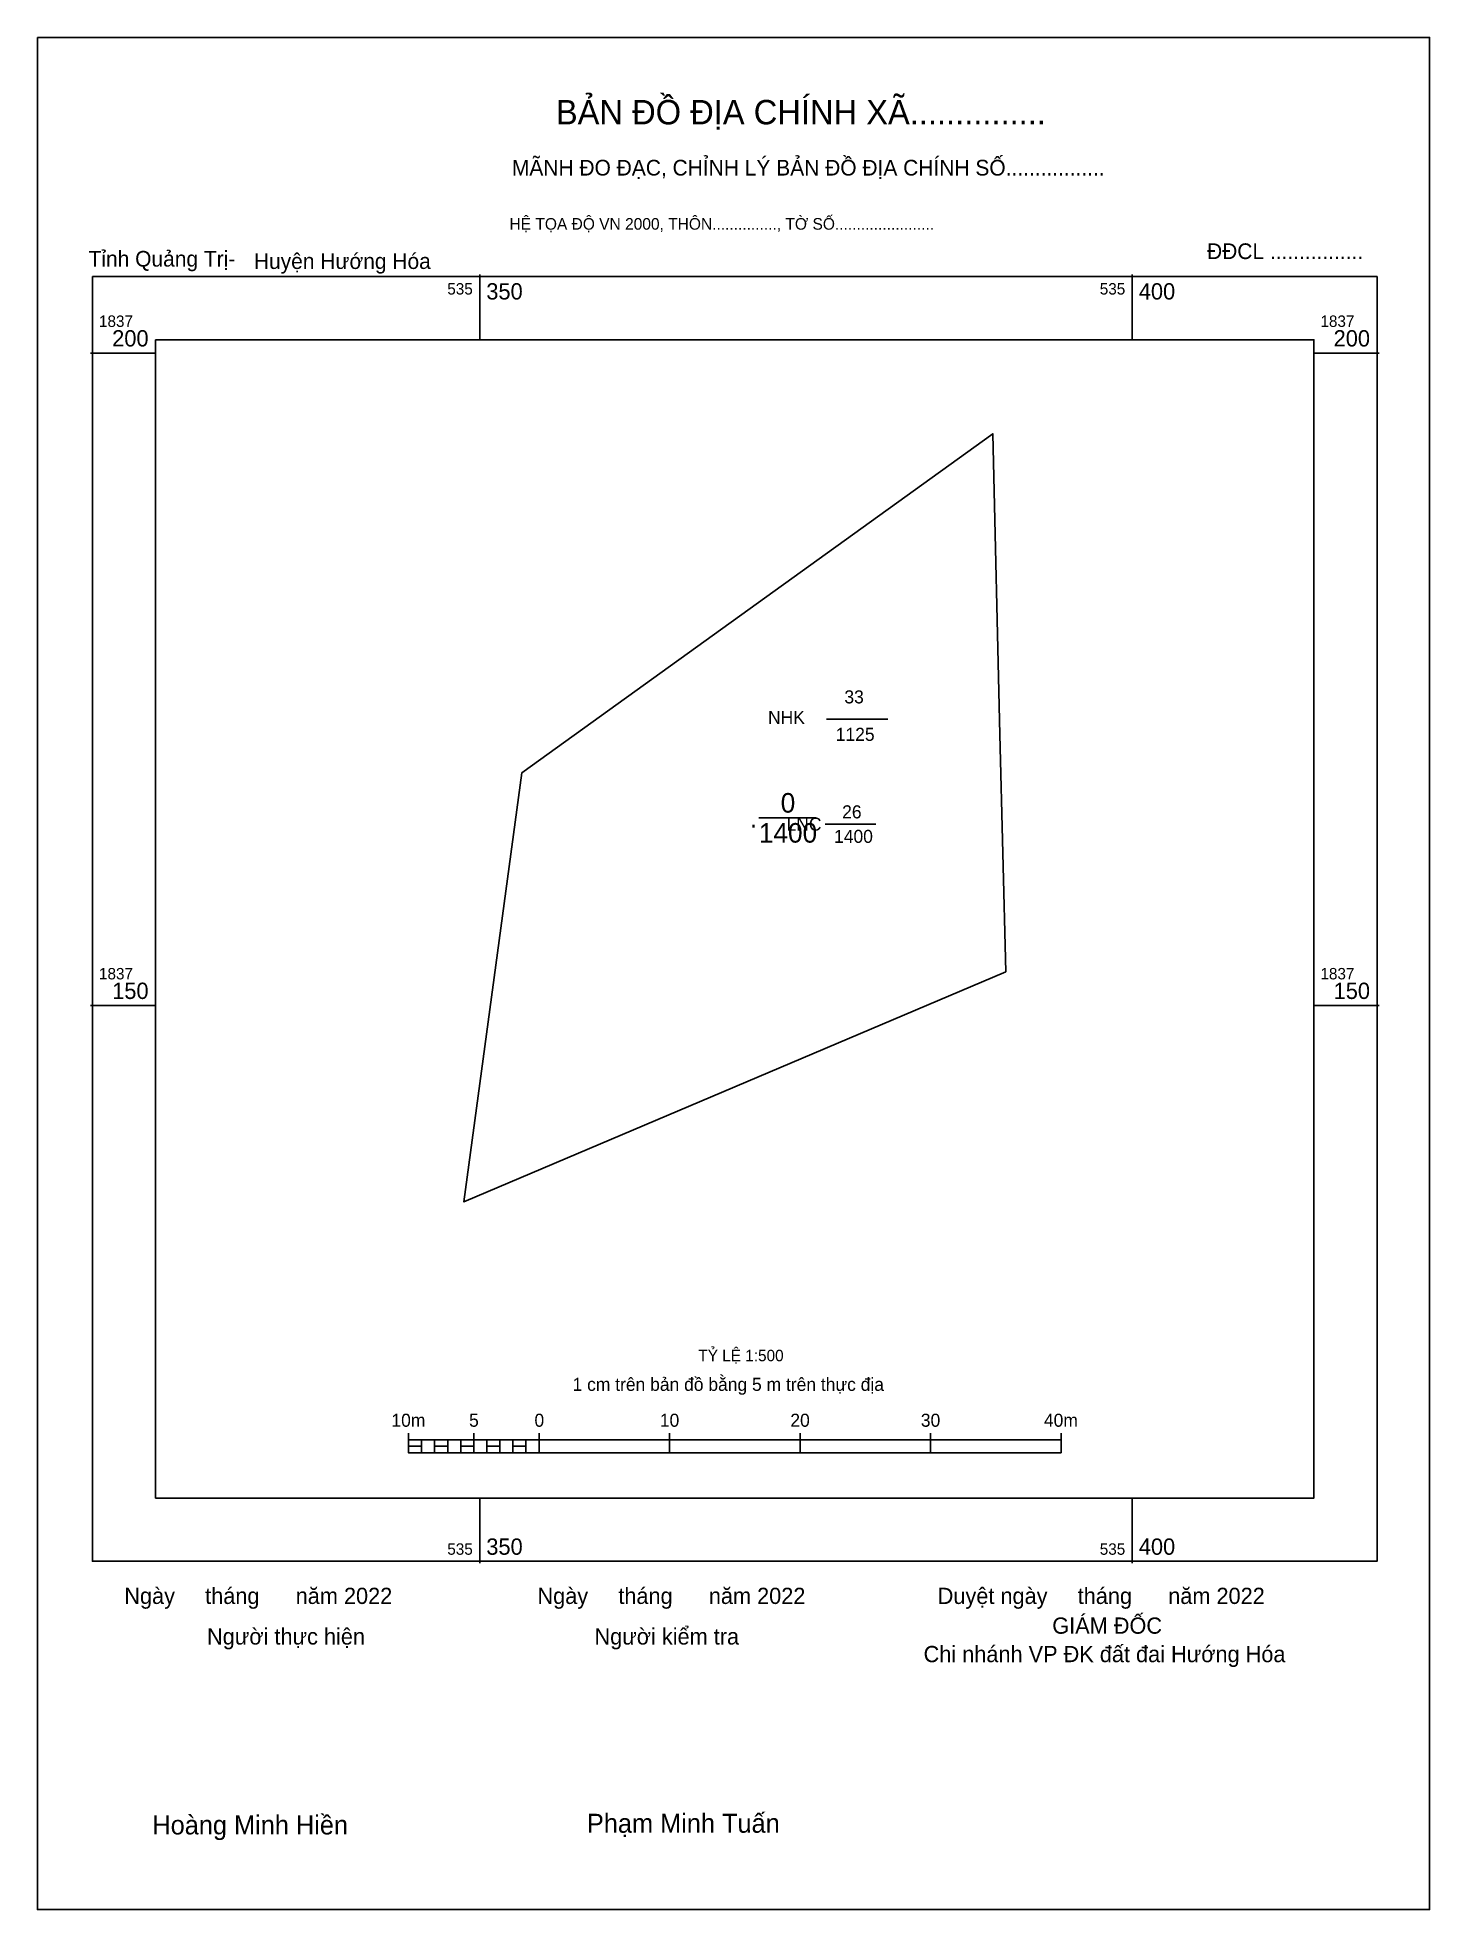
# Model space of a CAD drawing. Extents: x 534906 to 535423, y 1836634 to 1837224.
# Drawn here: x 535316.1 to 535422.8, y 1837080.7 to 1837224.2 of the extents above.
import ezdxf

# ---------------------------------------------------------------- set-up
doc = ezdxf.new("R2010")
doc.units = 0
for name, color, linetype in [('Level 10', 7, 'Continuous'), ('Level 13', 7, 'Continuous'), ('Level 15', 7, 'Continuous'), ('Level 27', 7, 'Continuous'), ('Level 6', 7, 'Continuous'), ('Level 62', 7, 'Continuous'), ('Level 63', 7, 'Continuous'), ('Level 9', 7, 'Continuous')]:
    doc.layers.add(name, color=color, linetype=linetype)

msp = doc.modelspace()

# ---------------------------------------------------------------- linework, layer by layer
at = {"layer": 'Level 10'}
msp.add_line((535371.39, 1837164.38), (535375.75, 1837164.38), dxfattribs=at)
msp.add_lwpolyline([(535390.3, 1837152.58), (535348.78, 1837134.95), (535353.23, 1837167.83), (535389.31, 1837193.81), (535389.86, 1837170.77)], close=True, dxfattribs=at)
at = {"layer": 'Level 13'}
msp.add_line((535376.56, 1837171.94), (535381.26, 1837171.93), dxfattribs=at)
msp.add_lwpolyline([(535376.47, 1837163.9), (535380.35, 1837163.9)], dxfattribs=at)
at = {"layer": 'Level 15'}
msp.add_lwpolyline([(535316.1, 1837224.18), (535422.78, 1837224.18), (535422.78, 1837080.72), (535316.1, 1837080.72)], close=True, dxfattribs=at)
at = {"layer": 'Level 27'}
for p, q in [((535389.31, 1837193.81), (535389.31, 1837193.82)), ((535389.86, 1837170.77), (535389.87, 1837170.77)), ((535353.23, 1837167.83), (535353.23, 1837167.83)), ((535390.3, 1837152.58), (535390.3, 1837152.58)), ((535348.78, 1837134.95), (535348.78, 1837134.95))]:
    msp.add_line(p, q, dxfattribs=at)
at = {"layer": 'Level 62'}
msp.add_lwpolyline([(535325.16, 1837201.01), (535413.92, 1837201.01), (535413.92, 1837112.26), (535325.16, 1837112.26)], close=True, dxfattribs=at)
at = {"layer": 'Level 63'}
for p, q in [((535350, 1837206.01), (535350, 1837201.01)), ((535400, 1837206.01), (535400, 1837201.01)), ((535320.16, 1837200), (535325.16, 1837200)), ((535413.92, 1837200), (535418.92, 1837200)), ((535320.16, 1837150), (535325.16, 1837150)), ((535413.92, 1837150), (535418.92, 1837150)), ((535344.54, 1837117.22), (535344.54, 1837115.72)), ((535344.54, 1837116.72), (535394.54, 1837116.72)), ((535345.54, 1837116.72), (535345.54, 1837115.72)), ((535346.54, 1837116.72), (535346.54, 1837115.72)), ((535347.54, 1837116.72), (535347.54, 1837115.72)), ((535348.54, 1837116.72), (535348.54, 1837115.72)), ((535349.54, 1837117.22), (535349.54, 1837115.72)), ((535349.54, 1837116.72), (535349.54, 1837115.72)), ((535350.54, 1837116.72), (535350.54, 1837115.72)), ((535351.54, 1837116.72), (535351.54, 1837115.72)), ((535352.54, 1837116.72), (535352.54, 1837115.72)), ((535353.54, 1837116.72), (535353.54, 1837115.72)), ((535354.54, 1837117.22), (535354.54, 1837115.72)), ((535354.54, 1837116.72), (535354.54, 1837115.72)), ((535364.54, 1837117.22), (535364.54, 1837115.72)), ((535374.54, 1837117.22), (535374.54, 1837115.72)), ((535384.54, 1837117.22), (535384.54, 1837115.72)), ((535394.54, 1837117.22), (535394.54, 1837115.72)), ((535344.54, 1837115.72), (535394.54, 1837115.72)), ((535350, 1837112.26), (535350, 1837107.26)), ((535400, 1837112.26), (535400, 1837107.26))]:
    msp.add_line(p, q, dxfattribs=at)
for points in [[(535320.32, 1837205.85), (535418.76, 1837205.85), (535418.76, 1837107.41), (535320.32, 1837107.41)], [(535344.54, 1837116.22), (535345.54, 1837116.22), (535345.54, 1837115.72), (535344.54, 1837115.72)], [(535344.54, 1837116.22), (535345.54, 1837116.22), (535345.54, 1837115.72), (535344.54, 1837115.72)], [(535346.54, 1837116.22), (535347.54, 1837116.22), (535347.54, 1837115.72), (535346.54, 1837115.72)], [(535348.54, 1837116.22), (535349.54, 1837116.22), (535349.54, 1837115.72), (535348.54, 1837115.72)], [(535350.54, 1837116.22), (535351.54, 1837116.22), (535351.54, 1837115.72), (535350.54, 1837115.72)], [(535352.54, 1837116.22), (535353.54, 1837116.22), (535353.54, 1837115.72), (535352.54, 1837115.72)]]:
    msp.add_lwpolyline(points, close=True, dxfattribs=at)

# ---------------------------------------------------------------- texts
at = {"layer": 'Level 13'}
for s, height, p in [('33', 1, (535377.94, 1837173.15)), ('NHK', 1, (535372.09, 1837171.58)), ('1125', 1, (535377.28, 1837170.28)), ('0', 1.5, (535373.06, 1837164.78)), ('26', 1, (535377.77, 1837164.34)), ('.', 1.5, (535370.69, 1837163.63)), ('1400', 1.5, (535371.39, 1837162.48)), ('LNC ', 1, (535373.51, 1837163.4)), ('1400', 1, (535377.15, 1837162.46))]:
    msp.add_text(s, height=height, dxfattribs=at).set_placement(p)
at = {"layer": 'Level 6'}
msp.add_text('TỶ LỆ 1:500', height=0.879, dxfattribs=at).set_placement((535366.75, 1837122.74))
at = {"layer": 'Level 63'}
for s, height, p in [('BẢN ĐỒ ĐỊA CHÍNH XÃ...............', 1.8718, (535355.83, 1837217.52)), ('MÃNH ĐO ĐẠC, CHỈNH LÝ BẢN ĐỒ ĐỊA CHÍNH SỐ.................', 1.2011, (535352.46, 1837213.6)), ('HỆ TỌA ĐỘ VN 2000, THÔN..............., TỜ SỐ.......................', 0.8891, (535352.28, 1837209.45)), ('535', 0.875, (535347.51, 1837204.48)), ('350', 1.25, (535350.5, 1837204.1)), ('535', 0.875, (535397.51, 1837204.48)), ('400', 1.25, (535400.5, 1837204.1)), ('1837', 0.875, (535320.82, 1837202)), ('1837', 0.875, (535414.42, 1837202)), ('200', 1.25, (535321.83, 1837200.5)), ('200', 1.25, (535415.43, 1837200.5)), ('1837', 0.875, (535320.82, 1837152)), ('1837', 0.875, (535414.42, 1837152)), ('150', 1.25, (535321.83, 1837150.5)), ('150', 1.25, (535415.43, 1837150.5)), ('1 cm trên bản đồ bằng 5 m trên thực địa', 1, (535357.11, 1837120.47)), ('10m', 1, (535343.23, 1837117.72)), ('5', 1, (535349.18, 1837117.72)), ('0', 1, (535354.19, 1837117.72)), ('10', 1, (535363.8, 1837117.72)), ('20', 1, (535373.8, 1837117.72)), ('30', 1, (535383.8, 1837117.72)), ('40m', 1, (535393.23, 1837117.72)), ('535', 0.875, (535347.51, 1837107.91)), ('350', 1.25, (535350.5, 1837107.91)), ('535', 0.875, (535397.51, 1837107.91)), ('400', 1.25, (535400.5, 1837107.91)), ('Ngày     tháng      năm 2022', 1.2442, (535322.76, 1837104.14)), ('Ngày     tháng      năm 2022', 1.2442, (535354.42, 1837104.14)), ('Duyệt ngày     tháng      năm 2022', 1.2442, (535385.09, 1837104.14)), ('Người thực hiện', 1.2442, (535329.1, 1837101.03)), ('Người kiểm tra', 1.2442, (535358.79, 1837101.03)), ('GIÁM ĐỐC', 1.244, (535393.87, 1837101.86)), ('Chi nhánh VP ĐK đất đai Hướng Hóa', 1.2442, (535384.01, 1837099.68)), ('Hoàng Minh Hiền', 1.4512, (535324.91, 1837086.48)), ('Phạm Minh Tuấn', 1.4512, (535358.21, 1837086.61))]:
    msp.add_text(s, height=height, dxfattribs=at).set_placement(p)
at = {"layer": 'Level 9'}
for s, p in [('ĐĐCL ................', (535405.73, 1837207.2)), ('Tỉnh Quảng Trị-', (535320.02, 1837206.62)), ('Huyện Hướng Hóa', (535332.69, 1837206.44))]:
    msp.add_text(s, height=1.2011, dxfattribs=at).set_placement(p)

doc.saveas('drawing.dxf')
